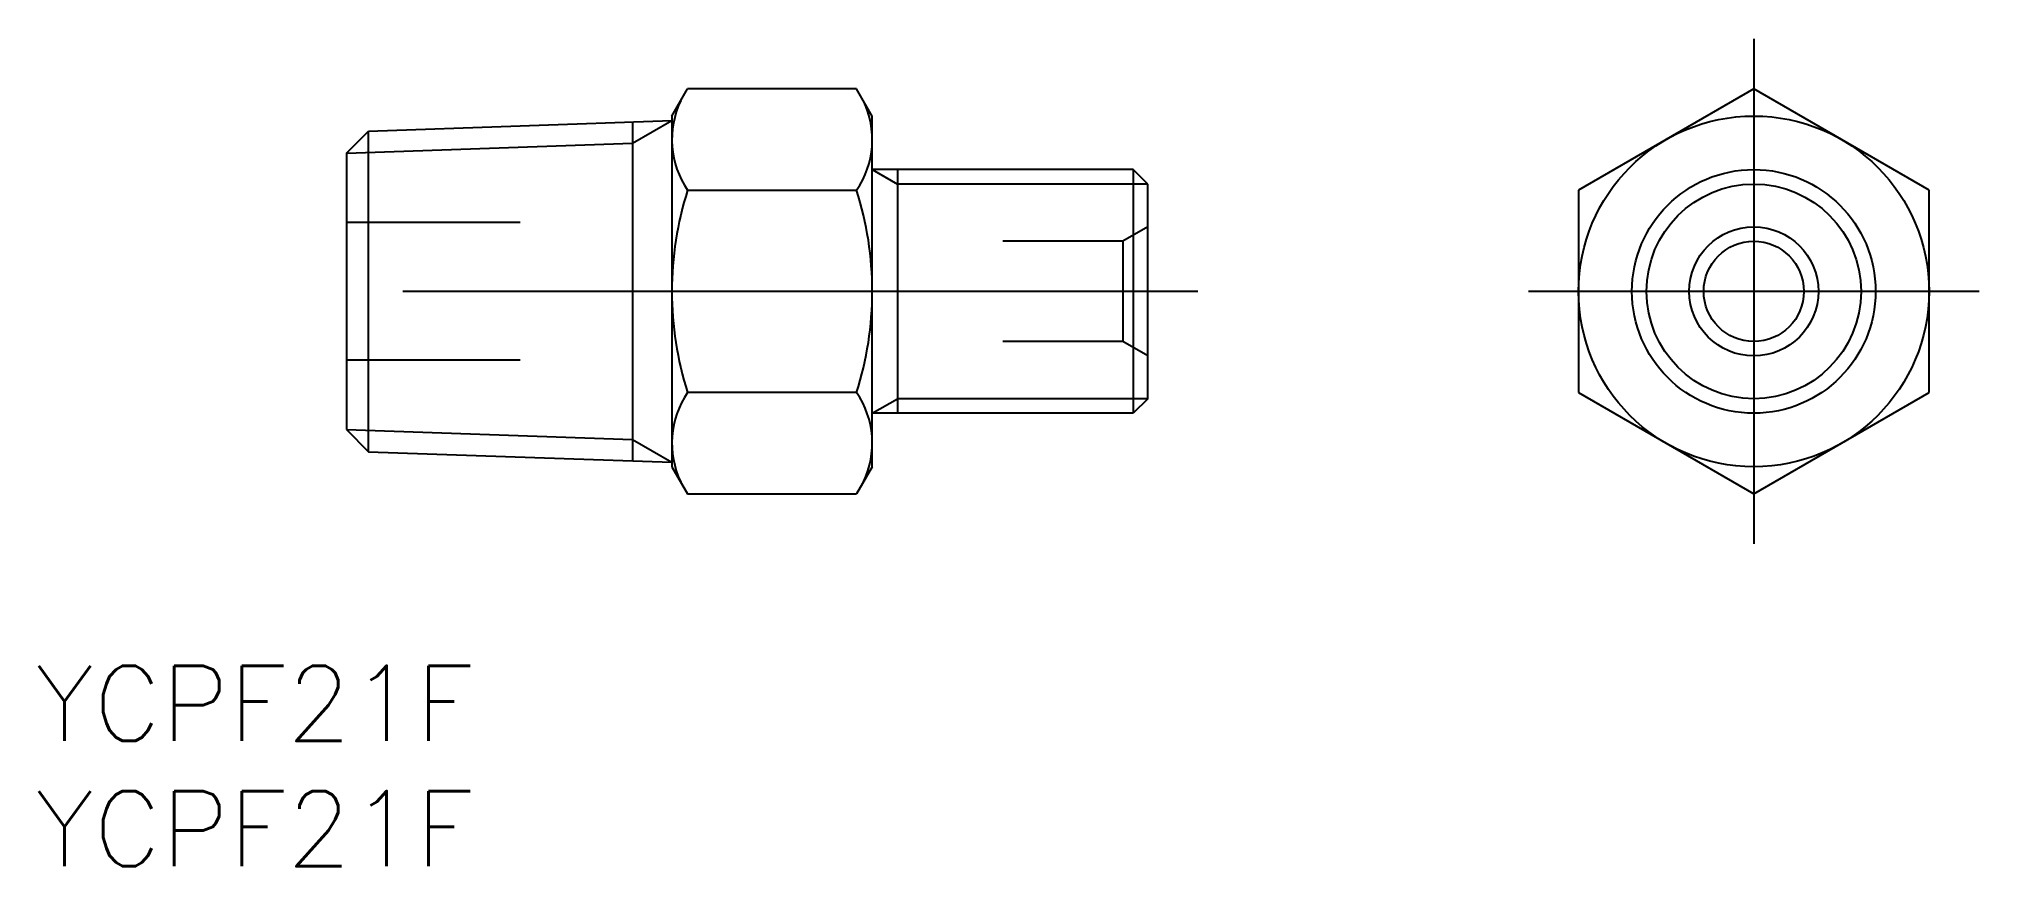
# Model space of a CAD drawing. Extents: x -68.5 to 9, y -22.9 to 10.1.
import ezdxf

# ---------------------------------------------------------------- set-up
doc = ezdxf.new("R2010")
doc.units = 0
doc.linetypes.add('CENTER', pattern=[50.8, 31.75, -6.35, 6.35, -6.35])
doc.linetypes.add('DASHED', pattern=[19.05, 12.7, -6.35])
doc.layers.get('0').update_dxf_attribs({"linetype": 'CONTINUOUS'})
doc.layers.add('CENTER', color=1, linetype='CENTER')
doc.styles.get("Standard").update_dxf_attribs({"font": 'txt.shx', "height": 3, "bigfont": 'bigfont.shx'})

msp = doc.modelspace()

# ---------------------------------------------------------------- linework, layer by layer
at = {"color": 7, "linetype": 'CONTINUOUS'}
for p, q in [((-43.2, 7), (-42.575, 8.083)), ((-35.825, 8.083), (-42.575, 8.083)), ((-35.2, 7), (-35.825, 8.083)), ((0, 8.083), (-7, 4.041)), ((7, 4.041), (0, 8.083)), ((-43.2, 7), (-43.2, -7)), ((-35.2, -7), (-35.2, 7)), ((-56.2, 5.513), (-55.313, 6.4)), ((-55.313, 6.4), (-43.2, 6.823)), ((-55.313, -6.4), (-55.313, 6.4)), ((-44.778, 6.767), (-44.778, -6.767)), ((-56.2, 5.513), (-56.2, -5.513)), ((-24.781, 4.864), (-35.2, 4.864)), ((-34.194, 4.864), (-34.194, -4.864)), ((-24.781, 4.864), (-24.781, -4.864)), ((-24.2, 4.283), (-24.781, 4.864)), ((-42.575, 4.041), (-35.825, 4.041)), ((-24.2, -4.283), (-24.2, 4.283)), ((-7, 4.041), (-7, -4.041)), ((7, -4.041), (7, 4.041)), ((-35.825, -4.041), (-42.575, -4.041)), ((-24.2, -4.283), (-24.781, -4.864)), ((-7, -4.041), (0, -8.083)), ((0, -8.083), (7, -4.041)), ((-24.781, -4.864), (-35.2, -4.864)), ((-56.2, -5.513), (-55.313, -6.4)), ((-55.313, -6.4), (-43.2, -6.823)), ((-43.2, -7), (-42.575, -8.083)), ((-35.2, -7), (-35.825, -8.083)), ((-42.575, -8.083), (-35.825, -8.083))]:
    msp.add_line(p, q, dxfattribs=at)
at = {"color": 3, "linetype": 'CONTINUOUS'}
for p, q in [((-44.778, 5.911), (-43.2, 6.823)), ((-56.2, 5.513), (-44.778, 5.911)), ((-35.2, 4.864), (-34.194, 4.283)), ((-24.2, 4.283), (-34.194, 4.283)), ((-35.2, -4.864), (-34.194, -4.283)), ((-24.2, -4.283), (-34.194, -4.283)), ((-56.2, -5.513), (-44.778, -5.911)), ((-44.778, -5.911), (-43.2, -6.823))]:
    msp.add_line(p, q, dxfattribs=at)
at = {"color": 3, "linetype": 'DASHED'}
for p, q in [((-49.257, 2.75), (-56.2, 2.75)), ((-24.2, 2.577), (-25.2, 2)), ((-25.2, 2), (-29.99, 2)), ((-25.2, 2), (-25.2, -2)), ((-25.2, -2), (-29.99, -2)), ((-24.2, -2.577), (-25.2, -2)), ((-49.257, -2.75), (-56.2, -2.75))]:
    msp.add_line(p, q, dxfattribs=at)
at = {"color": 7, "linetype": 'CONTINUOUS'}
for radius in [7, 4.864, 2.577, 2]:
    msp.add_circle((0, 0), radius, dxfattribs=at)
at = {"color": 3, "linetype": 'CONTINUOUS'}
msp.add_circle((0, 0), 4.283, dxfattribs=at)
at = {"color": 7, "linetype": 'CONTINUOUS'}
for centre, radius, start, end in [((-39.622, 6.062), 3.578, 154.38425, 214.38425), ((-38.778, 6.062), 3.578, 325.61575, 25.61575), ((-29.825, 0), 13.375, 162.41205, 197.58795), ((-48.575, 0), 13.375, 342.41205, 17.58795), ((-39.622, -6.062), 3.578, 145.61575, 205.61575), ((-38.778, -6.062), 3.578, 334.38425, 34.38425)]:
    msp.add_arc(centre, radius, start, end, dxfattribs=at)
at = {"layer": 'CENTER', "color": 1, "linetype": 'CENTER'}
for p, q in [((0, 10.083), (0, -10.083)), ((-22.2, 0), (-58.2, 0)), ((9, 0), (-9, 0))]:
    msp.add_line(p, q, dxfattribs=at)

# ---------------------------------------------------------------- texts
at = {"color": 7, "linetype": 'CONTINUOUS'}
for p in [(-68.609, -17.947), (-68.609, -22.947)]:
    msp.add_text('YCPF21F', height=3, dxfattribs=at).set_placement(p)

doc.saveas('drawing.dxf')
